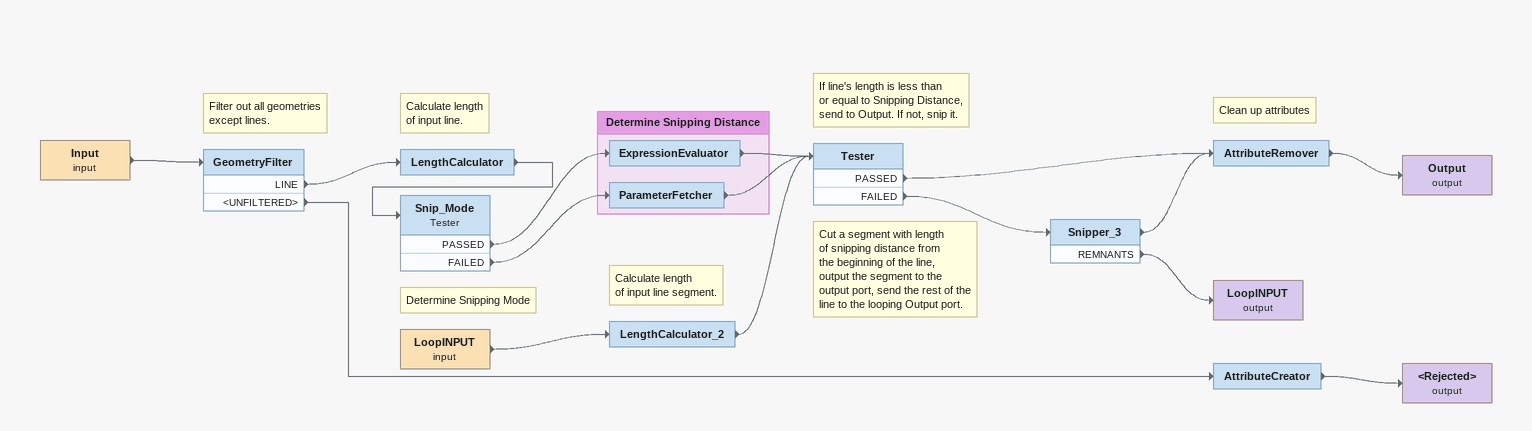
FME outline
Input (input)
    -> GeometryFilter
Note: Filter out all geometries / except lines.
GeometryFilter
    LINE -> LengthCalculator
    <UNFILTERED> -> AttributeCreator
Note: Calculate length / of input line.
LengthCalculator
    -> Snip_Mode
Note: Determine Snipping Mode
Snip_Mode: Tester
    PASSED -> ExpressionEvaluator
    FAILED -> ParameterFetcher
AttributeCreator
    -> <Rejected> (output)
<Rejected> (output)
LoopINPUT (input)
    -> LengthCalculator_2
Note: Calculate length / of input line segment.
LengthCalculator_2
    -> Tester
Note: If line's length is less than / or equal to Snipping Distance, / send to Output. If not, snip it.
Tester
    PASSED -> AttributeRemover
    FAILED -> Snipper_3
Note: Cut a segment with length / of snipping distance from / the beginning of the line, / output the segment to the / output port, send the rest of the / line to the looping Output port.
Snipper_3
    -> AttributeRemover
    REMNANTS -> LoopINPUT (output)
Note: Clean up attributes
AttributeRemover
    -> Output (output)
Output (output)
LoopINPUT (output)

Bookmark: Determine Snipping Distance
ExpressionEvaluator
    -> Tester
ParameterFetcher
    -> Tester
